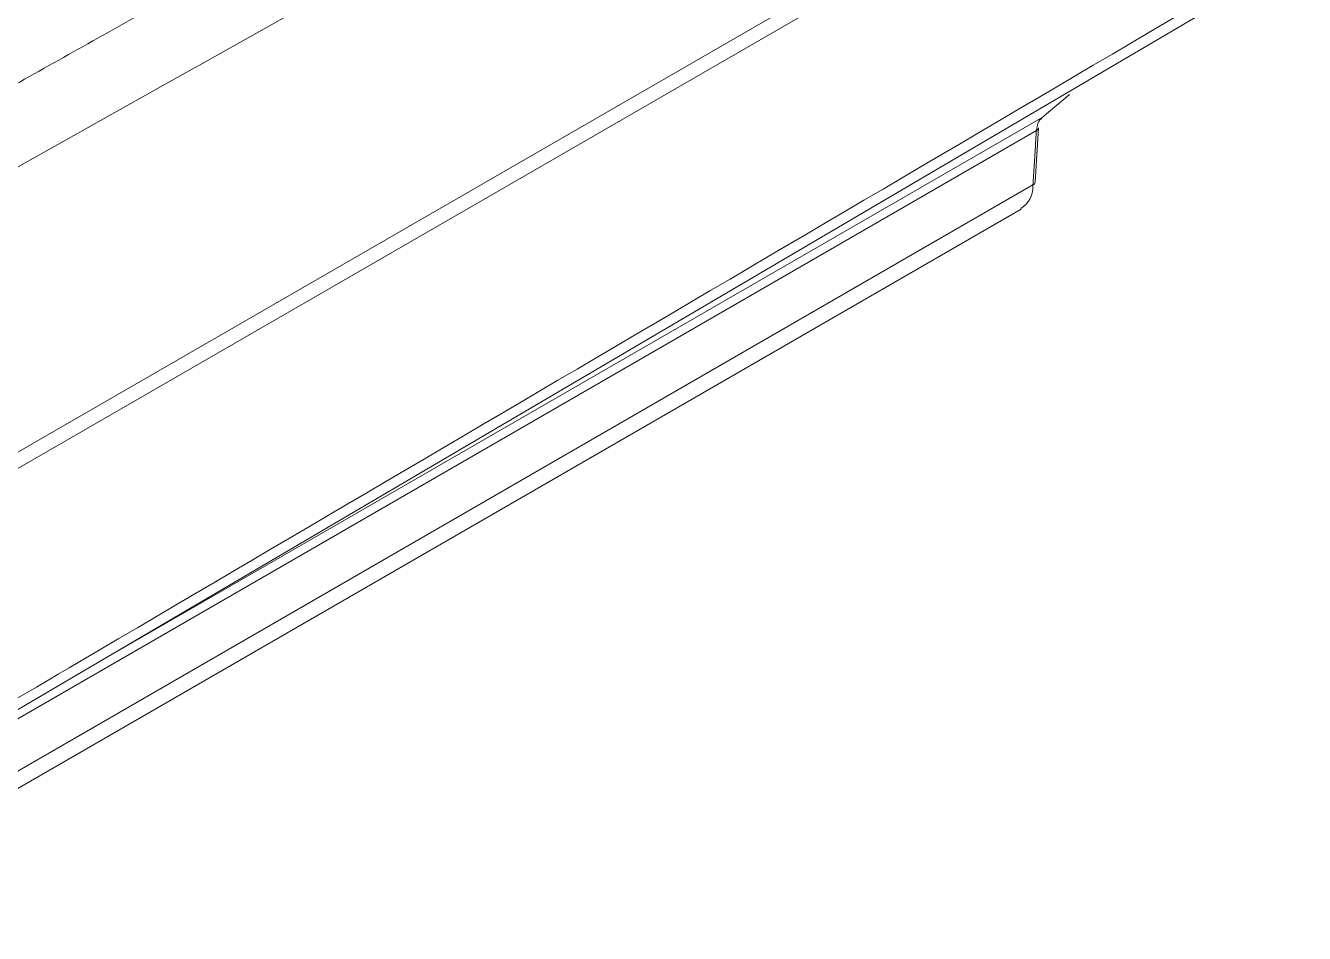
# Model space of a CAD drawing. Extents: x 8 to 113, y 2 to 87.
# Drawn here: x 23.362 to 25.961, y 7.436 to 9.281 of the extents above; entities that cross this region are included whole.
import ezdxf

# ---------------------------------------------------------------- set-up
doc = ezdxf.new("R2010")
doc.units = 0
doc.header["$MEASUREMENT"] = 0
doc.layers.add('OBJECT', color=7, linetype='CONTINUOUS')

msp = doc.modelspace()

# ---------------------------------------------------------------- linework, layer by layer
at = {"layer": 'OBJECT', "linetype": 'Continuous', "lineweight": 15}
for p, q in [((25.9614, 9.9232), (22.6494, 8.0112)), ((22.6494, 7.9786), (25.9614, 9.8905)), ((25.4283, 9.0938), (25.4841, 9.1407)), ((23.4627, 7.9591), (25.4283, 9.0938)), ((25.4167, 9.0673), (22.7166, 7.5085)), ((22.7997, 7.4502), (25.4096, 8.9569)), ((22.8355, 7.4356), (25.3855, 8.9077))]:
    msp.add_line(p, q, dxfattribs=at)
at = {"layer": 'OBJECT', "linetype": 'Continuous', "lineweight": 15, "flags": 128}
for points in [[(22.7166, 7.5205), (23.2827, 7.8533), (25.9363, 9.4135)], [(25.414, 8.9623), (25.419, 9.0396), (25.4209, 9.0726)]]:
    msp.add_lwpolyline(points, dxfattribs=at)
at = {"layer": 'OBJECT', "linetype": 'Continuous', "lineweight": 15}
for centre, radius, start, end in [((25.4141, 9.0738), 0.00705, 291.473, 349.87), ((25.3575, 8.9534), 0.0522, 301.5204, 3.9097), ((25.4071, 8.9635), 0.007, 291.263, 350.3218)]:
    msp.add_arc(centre, radius, start, end, dxfattribs=at)
for points, knots in [([(25.7628, 10.8556), (25.4575, 10.6847), (24.8467, 10.3429), (23.8745, 9.799), (23.2076, 9.4259), (22.8461, 9.2237)], [0, 0, 0, 0, 0.314137, 0.628275, 1, 1, 1, 1]), ([(25.9597, 10.4582), (25.9006, 10.4251), (25.6053, 10.2596), (24.485, 9.6316), (23.4237, 9.0368), (22.5986, 8.5745)], [0, 0, 0, 0, 0.052722, 0.263609, 1, 1, 1, 1]), ([(23.2117, 9.0882), (23.3173, 9.1474), (23.728, 9.3779), (24.4941, 9.8077), (25.1544, 10.1783), (25.5098, 10.3777)], [0, 0, 0, 0, 0.137909, 0.536076, 1, 1, 1, 1]), ([(22.7064, 7.5373), (22.7256, 7.5486), (22.9811, 7.699), (24.0656, 8.3369), (25.1308, 8.9637), (25.9597, 9.4515)], [0, 0, 0, 0, 0.017721, 0.235594, 1, 1, 1, 1]), ([(25.4167, 9.0673), (25.4175, 9.0729), (25.4192, 9.0843), (25.4252, 9.0906), (25.4283, 9.0938)], [0, 0, 0, 0, 0.487934, 1, 1, 1, 1])]:
    msp.add_open_spline(points, degree=3, knots=knots, dxfattribs=at)
msp.add_open_spline([(25.4096, 8.9569), (25.4167, 9.0673)], degree=1, dxfattribs=at)

doc.saveas('drawing.dxf')
